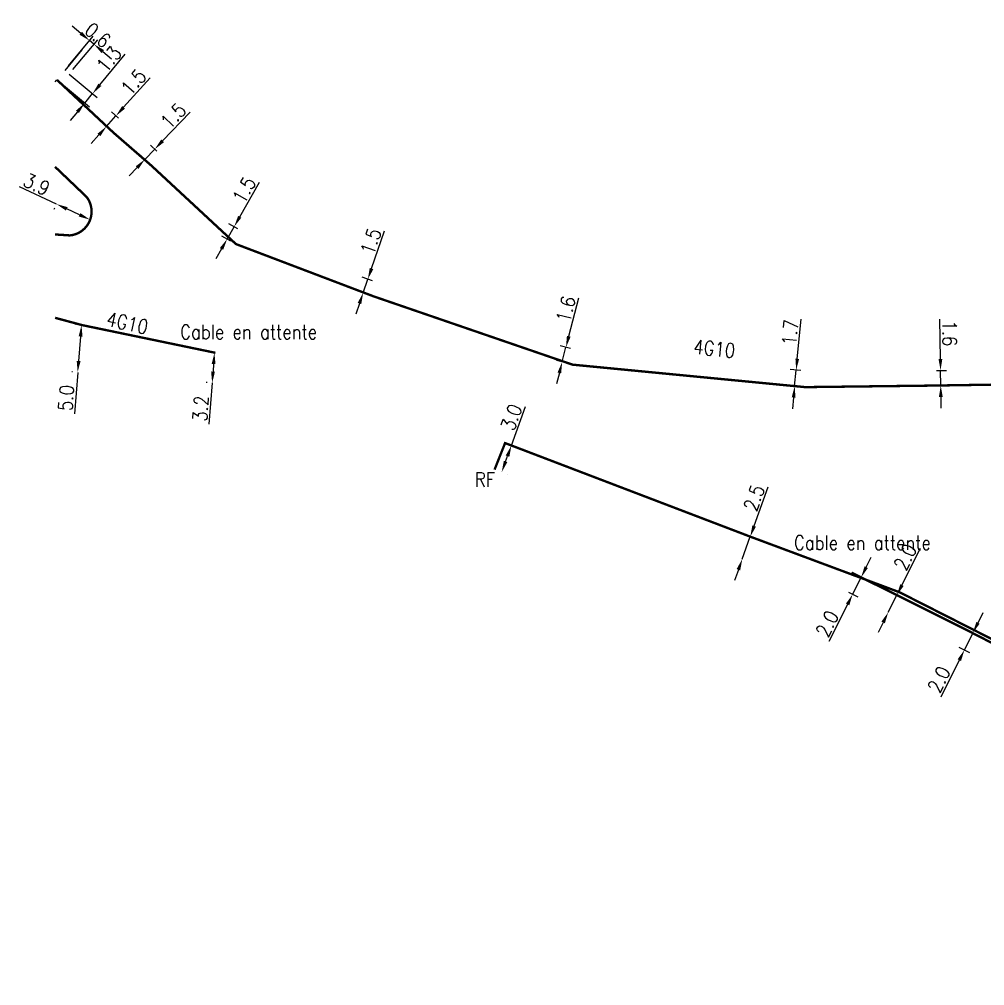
# Model space of a CAD drawing. Header units: millimetres. Extents: x 113996 to 114666, y 122000 to 122988.
# Drawn here: x 113996.2 to 114098, y 122548.2 to 122650.1 of the extents above; entities that cross this region are included whole.
import ezdxf
from ezdxf.enums import TextEntityAlignment as Align

# ---------------------------------------------------------------- set-up
doc = ezdxf.new("R2010")
doc.units = ezdxf.units.MM
doc.header["$PDMODE"] = 34
doc.linetypes.add('E_ST_CU', pattern=[2000, 1000, 1000])
doc.layers.get('DEFPOINTS').update_dxf_attribs({"linetype": 'CONTINUOUS'})
doc.layers.add('E_100', color=3, linetype='CONTINUOUS')
doc.styles.get("Standard").update_dxf_attribs({"font": 'romans.shx', "width": 0.85})
doc.dimstyles.get("Standard").update_dxf_attribs({"dimtxt": 1.5, "dimasz": 1.2, "dimexe": 0.625, "dimexo": 0.625, "dimgap": 0.25, "dimtad": 1, "dimdec": 1, "dimzin": 0, "dimdsep": 46, "dimtxsty": 'Standard', "dimcen": -0.5, "dimadec": 0, "dimazin": 0, "dimtfac": 1, "dimtdec": 1, "dimtmove": 0, "dimatfit": 3, "dimfxl": 1, "dimtolj": 1, "dimtzin": 0, "dimarcsym": 0})

# ---------------------------------------------------------------- blocks, each defined once
blk = doc.blocks.new('*D20')
at = {"layer": 'DEFPOINTS', "color": 0, "linetype": 'Continuous'}
for p in [(114001.02, 122644.69), (114000.19, 122643.7), (114003.13, 122641.25)]:
    blk.add_point(p, dxfattribs=at)
at = {"layer": 'E_100', "color": 0, "linetype": 'Continuous', "lineweight": -2}
for p, q in [((114004.73, 122643.18), (114007.4, 122646.4)), ((114001.5, 122644.3), (114004.44, 122641.85)), ((114000.67, 122643.3), (114003.61, 122640.85)), ((114003.13, 122641.25), (114003.96, 122642.25)), ((114002.36, 122640.33), (114001.59, 122639.41))]:
    blk.add_line(p, q, dxfattribs=at)
at = {"layer": 'E_100', "color": 0, "linetype": 'Continuous'}
for points in [[(114004.57, 122643.3), (114004.88, 122643.05), (114003.96, 122642.25)], [(114002.21, 122640.46), (114002.51, 122640.2), (114003.13, 122641.25)]]:
    blk.add_solid(points, dxfattribs=at)
at = {"layer": 'E_100', "color": 0, "linetype": 'Continuous', "insert": (114005.68, 122645.89), "char_height": 1.5, "attachment_point": 5, "rotation": 50.2562}
blk.add_mtext('\\A1;1.3', dxfattribs=at)
blk = doc.blocks.new('*D21')
at = {"layer": 'DEFPOINTS', "color": 0, "linetype": 'Continuous'}
for p in [(114003.63, 122647.84), (114001.02, 122644.69), (114001.48, 122644.31)]:
    blk.add_point(p, dxfattribs=at)
at = {"layer": 'E_100', "color": 0, "linetype": 'Continuous', "lineweight": -2}
for p, q in [((114002.71, 122648.6), (114001.79, 122649.37)), ((114001.42, 122645.18), (114004.03, 122648.32)), ((114001.88, 122644.79), (114004.49, 122647.93)), ((114004.1, 122647.45), (114003.63, 122647.84)), ((114005.02, 122646.69), (114005.94, 122645.92))]:
    blk.add_line(p, q, dxfattribs=at)
at = {"layer": 'E_100', "color": 0, "linetype": 'Continuous'}
for points in [[(114002.84, 122648.76), (114002.58, 122648.45), (114003.63, 122647.84)], [(114005.15, 122646.84), (114004.89, 122646.53), (114004.1, 122647.45)]]:
    blk.add_solid(points, dxfattribs=at)
at = {"layer": 'E_100', "color": 0, "linetype": 'Continuous', "insert": (114004.5, 122648.41), "char_height": 1.5, "attachment_point": 5, "rotation": 320.2562}
blk.add_mtext('\\A1;0.6', dxfattribs=at)
blk = doc.blocks.new('*D22')
at = {"layer": 'DEFPOINTS', "color": 0, "linetype": 'Continuous'}
for p in [(114000.19, 122630.71), (114003.68, 122628.95), (114003.73, 122629.07)]:
    blk.add_point(p, dxfattribs=at)
at = {"layer": 'E_100', "color": 0, "linetype": 'Continuous', "lineweight": -2}
for p, q in [((114000.14, 122630.6), (113996.23, 122632.41)), ((113999.93, 122630.15), (113999.88, 122630.03)), ((114002.59, 122629.46), (114001.23, 122630.09)), ((114003.47, 122628.5), (114003.41, 122628.39))]:
    blk.add_line(p, q, dxfattribs=at)
at = {"layer": 'E_100', "color": 0, "linetype": 'Continuous'}
for points in [[(114001.31, 122630.27), (114001.14, 122629.91), (114000.14, 122630.6)], [(114002.67, 122629.64), (114002.5, 122629.28), (114003.68, 122628.95)]]:
    blk.add_solid(points, dxfattribs=at)
at = {"layer": 'E_100', "color": 0, "linetype": 'Continuous', "insert": (113998.06, 122632.67), "char_height": 1.5, "attachment_point": 5, "rotation": 335.0715}
blk.add_mtext('\\A1;3.9', dxfattribs=at)
blk = doc.blocks.new('*D23')
at = {"layer": 'DEFPOINTS', "color": 0, "linetype": 'Continuous'}
for p in [(114006.42, 122639.9), (114007.15, 122639.25), (114006.15, 122638.13)]:
    blk.add_point(p, dxfattribs=at)
at = {"layer": 'E_100', "color": 0, "linetype": 'Continuous', "lineweight": -2}
for p, q in [((114007.22, 122640.8), (114010.01, 122643.92)), ((114005.42, 122638.78), (114006.42, 122639.9)), ((114006.68, 122639.67), (114005.95, 122640.32)), ((114005.68, 122638.55), (114004.95, 122639.2)), ((114004.62, 122637.89), (114003.82, 122636.99))]:
    blk.add_line(p, q, dxfattribs=at)
at = {"layer": 'E_100', "color": 0, "linetype": 'Continuous'}
for points in [[(114007.07, 122640.93), (114007.37, 122640.66), (114006.42, 122639.9)], [(114004.47, 122638.02), (114004.77, 122637.75), (114005.42, 122638.78)]]:
    blk.add_solid(points, dxfattribs=at)
at = {"layer": 'E_100', "color": 0, "linetype": 'Continuous', "insert": (114008.27, 122643.47), "char_height": 1.5, "attachment_point": 5, "rotation": 48.2303}
blk.add_mtext('\\A1;1.5', dxfattribs=at)
blk = doc.blocks.new('*D24')
at = {"layer": 'DEFPOINTS', "color": 0, "linetype": 'Continuous'}
for p in [(114010.51, 122636.39), (114011.17, 122635.76), (114010.13, 122634.67)]:
    blk.add_point(p, dxfattribs=at)
at = {"layer": 'E_100', "color": 0, "linetype": 'Continuous', "lineweight": -2}
for p, q in [((114011.34, 122637.26), (114014.23, 122640.29)), ((114010.72, 122636.19), (114010.05, 122636.82)), ((114009.68, 122635.1), (114009.02, 122635.74)), ((114009.47, 122635.31), (114010.51, 122636.39)), ((114008.64, 122634.44), (114007.81, 122633.57))]:
    blk.add_line(p, q, dxfattribs=at)
at = {"layer": 'E_100', "color": 0, "linetype": 'Continuous'}
for points in [[(114011.19, 122637.4), (114011.48, 122637.12), (114010.51, 122636.39)], [(114008.5, 122634.58), (114008.79, 122634.3), (114009.47, 122635.31)]]:
    blk.add_solid(points, dxfattribs=at)
at = {"layer": 'E_100', "color": 0, "linetype": 'Continuous', "insert": (114012.47, 122639.9), "char_height": 1.5, "attachment_point": 5, "rotation": 46.304}
blk.add_mtext('\\A1;1.5', dxfattribs=at)
blk = doc.blocks.new('*D25')
at = {"layer": 'DEFPOINTS', "color": 0, "linetype": 'Continuous'}
for p in [(114018.88, 122628.21), (114019.8, 122627.69), (114019.06, 122626.38)]:
    blk.add_point(p, dxfattribs=at)
at = {"layer": 'E_100', "color": 0, "linetype": 'Continuous', "lineweight": -2}
for p, q in [((114019.47, 122629.26), (114021.54, 122632.9)), ((114019.26, 122628), (114018.33, 122628.52)), ((114018.14, 122626.91), (114018.88, 122628.21)), ((114018.52, 122626.69), (114017.59, 122627.22)), ((114017.54, 122625.87), (114016.95, 122624.82))]:
    blk.add_line(p, q, dxfattribs=at)
at = {"layer": 'E_100', "color": 0, "linetype": 'Continuous'}
for points in [[(114019.3, 122629.35), (114019.64, 122629.16), (114018.88, 122628.21)], [(114017.37, 122625.96), (114017.72, 122625.77), (114018.14, 122626.91)]]:
    blk.add_solid(points, dxfattribs=at)
at = {"layer": 'E_100', "color": 0, "linetype": 'Continuous', "insert": (114019.93, 122632.09), "char_height": 1.5, "attachment_point": 5, "rotation": 60.3665}
blk.add_mtext('\\A1;1.5', dxfattribs=at)
blk = doc.blocks.new('*D26')
at = {"layer": 'DEFPOINTS', "color": 0, "linetype": 'Continuous'}
for p in [(114032.97, 122622.67), (114034.05, 122622.29), (114033.56, 122620.87)]:
    blk.add_point(p, dxfattribs=at)
at = {"layer": 'E_100', "color": 0, "linetype": 'Continuous', "lineweight": -2}
for p, q in [((114033.36, 122623.8), (114034.72, 122627.76)), ((114033.46, 122622.5), (114032.38, 122622.87)), ((114032.48, 122621.25), (114032.97, 122622.67)), ((114032.97, 122621.08), (114031.89, 122621.45)), ((114032.09, 122620.11), (114031.7, 122618.98))]:
    blk.add_line(p, q, dxfattribs=at)
at = {"layer": 'E_100', "color": 0, "linetype": 'Continuous'}
for points in [[(114033.17, 122623.86), (114033.55, 122623.73), (114032.97, 122622.67)], [(114031.9, 122620.18), (114032.28, 122620.05), (114032.48, 122621.25)]]:
    blk.add_solid(points, dxfattribs=at)
at = {"layer": 'E_100', "color": 0, "linetype": 'Continuous', "insert": (114033.29, 122626.67), "char_height": 1.5, "attachment_point": 5, "rotation": 71.0307}
blk.add_mtext('\\A1;1.5', dxfattribs=at)
blk = doc.blocks.new('*D27')
at = {"layer": 'DEFPOINTS', "color": 0, "linetype": 'Continuous'}
for p in [(114053.86, 122615.49), (114054.95, 122615.21), (114054.55, 122613.66)]:
    blk.add_point(p, dxfattribs=at)
at = {"layer": 'E_100', "color": 0, "linetype": 'Continuous', "lineweight": -2}
for p, q in [((114054.16, 122616.65), (114055.2, 122620.71)), ((114054.34, 122615.36), (114053.25, 122615.64)), ((114053.46, 122613.94), (114053.86, 122615.49)), ((114053.94, 122613.82), (114052.85, 122614.1)), ((114053.16, 122612.78), (114052.86, 122611.62))]:
    blk.add_line(p, q, dxfattribs=at)
at = {"layer": 'E_100', "color": 0, "linetype": 'Continuous'}
for points in [[(114053.96, 122616.7), (114054.35, 122616.6), (114053.86, 122615.49)], [(114052.97, 122612.83), (114053.35, 122612.73), (114053.46, 122613.94)]]:
    blk.add_solid(points, dxfattribs=at)
at = {"layer": 'E_100', "color": 0, "linetype": 'Continuous', "insert": (114053.86, 122619.51), "char_height": 1.5, "attachment_point": 5, "rotation": 75.5763}
blk.add_mtext('\\A1;1.6', dxfattribs=at)
blk = doc.blocks.new('*D28')
at = {"layer": 'DEFPOINTS', "color": 0, "linetype": 'Continuous'}
for p in [(114079.24, 122612.98), (114077.97, 122611.39), (114079.08, 122611.29)]:
    blk.add_point(p, dxfattribs=at)
at = {"layer": 'E_100', "color": 0, "linetype": 'Continuous', "lineweight": -2}
for p, q in [((114078.25, 122614.28), (114078.64, 122618.45)), ((114078.61, 122613.04), (114077.51, 122613.14)), ((114077.97, 122611.39), (114078.13, 122613.09)), ((114078.45, 122611.35), (114077.35, 122611.45)), ((114077.86, 122610.2), (114077.75, 122609))]:
    blk.add_line(p, q, dxfattribs=at)
at = {"layer": 'E_100', "color": 0, "linetype": 'Continuous'}
for points in [[(114078.05, 122614.3), (114078.44, 122614.26), (114078.13, 122613.09)], [(114077.66, 122610.22), (114078.06, 122610.18), (114077.97, 122611.39)]]:
    blk.add_solid(points, dxfattribs=at)
at = {"layer": 'E_100', "color": 0, "linetype": 'Continuous', "insert": (114077.5, 122617.06), "char_height": 1.5, "attachment_point": 5, "rotation": 84.5953}
blk.add_mtext('\\A1;1.7', dxfattribs=at)
blk = doc.blocks.new('*D29')
at = {"layer": 'DEFPOINTS', "color": 0, "linetype": 'Continuous'}
for p in [(114092.29, 122613.05), (114093.35, 122613.06), (114092.31, 122611.45)]:
    blk.add_point(p, dxfattribs=at)
at = {"layer": 'E_100', "color": 0, "linetype": 'Continuous', "lineweight": -2}
for p, q in [((114093.34, 122614.26), (114093.29, 122618.45)), ((114092.91, 122613.05), (114093.97, 122613.06)), ((114093.37, 122611.46), (114093.35, 122613.06)), ((114092.93, 122611.45), (114093.99, 122611.46)), ((114093.38, 122610.26), (114093.39, 122609.06))]:
    blk.add_line(p, q, dxfattribs=at)
at = {"layer": 'E_100', "color": 0, "linetype": 'Continuous'}
for points in [[(114093.54, 122614.26), (114093.14, 122614.25), (114093.35, 122613.06)], [(114093.58, 122610.26), (114093.18, 122610.26), (114093.37, 122611.46)]]:
    blk.add_solid(points, dxfattribs=at)
at = {"layer": 'E_100', "color": 0, "linetype": 'Continuous', "insert": (114094.31, 122616.96), "char_height": 1.5, "attachment_point": 5, "rotation": 270.6215}
blk.add_mtext('\\A1;1.6', dxfattribs=at)
blk = doc.blocks.new('*D33')
at = {"layer": 'DEFPOINTS', "color": 0, "linetype": 'Continuous'}
for p in [(114095.61, 122585.93), (114094.72, 122584.14), (114095.87, 122583.57)]:
    blk.add_point(p, dxfattribs=at)
at = {"layer": 'E_100', "color": 0, "linetype": 'Continuous', "lineweight": -2}
for p, q in [((114097.3, 122586.44), (114097.83, 122587.51)), ((114096.76, 122585.36), (114095.87, 122583.57)), ((114096.17, 122585.65), (114097.32, 122585.08)), ((114095.28, 122583.87), (114096.42, 122583.29)), ((114095.33, 122582.5), (114093.38, 122578.59))]:
    blk.add_line(p, q, dxfattribs=at)
at = {"layer": 'E_100', "color": 0, "linetype": 'Continuous'}
for points in [[(114097.12, 122586.52), (114097.47, 122586.35), (114096.76, 122585.36)], [(114095.15, 122582.59), (114095.51, 122582.41), (114095.87, 122583.57)]]:
    blk.add_solid(points, dxfattribs=at)
at = {"layer": 'E_100', "color": 0, "linetype": 'Continuous', "insert": (114093.19, 122580.45), "char_height": 1.5, "attachment_point": 5, "rotation": 63.4549}
blk.add_mtext('\\A1;2.0', dxfattribs=at)
blk = doc.blocks.new('*D34')
at = {"layer": 'DEFPOINTS', "color": 0, "linetype": 'Continuous'}
for p in [(114083.97, 122591.73), (114083.08, 122589.94), (114084.08, 122589.44)]:
    blk.add_point(p, dxfattribs=at)
at = {"layer": 'E_100', "color": 0, "linetype": 'Continuous', "lineweight": -2}
for p, q in [((114085.51, 122592.3), (114086.05, 122593.37)), ((114084.98, 122591.23), (114084.08, 122589.44)), ((114084.53, 122591.45), (114085.54, 122590.95)), ((114083.64, 122589.66), (114084.64, 122589.16)), ((114083.55, 122588.36), (114081.59, 122584.45))]:
    blk.add_line(p, q, dxfattribs=at)
at = {"layer": 'E_100', "color": 0, "linetype": 'Continuous'}
for points in [[(114085.34, 122592.39), (114085.69, 122592.21), (114084.98, 122591.23)], [(114083.37, 122588.45), (114083.73, 122588.27), (114084.08, 122589.44)]]:
    blk.add_solid(points, dxfattribs=at)
at = {"layer": 'E_100', "color": 0, "linetype": 'Continuous', "insert": (114081.41, 122586.32), "char_height": 1.5, "attachment_point": 5, "rotation": 63.4549}
blk.add_mtext('\\A1;2.0', dxfattribs=at)
blk = doc.blocks.new('*D35')
at = {"layer": 'DEFPOINTS', "color": 0, "linetype": 'Continuous'}
for p in [(114016.9, 122614.91), (114016.56, 122611.73), (114016.66, 122611.72)]:
    blk.add_point(p, dxfattribs=at)
at = {"layer": 'E_100', "color": 0, "linetype": 'Continuous', "lineweight": -2}
for p, q in [((114016.28, 122614.96), (114016.18, 122614.97)), ((114016.71, 122613.73), (114016.65, 122612.93)), ((114016.04, 122611.77), (114015.94, 122611.78)), ((114016.56, 122611.73), (114016.22, 122607.37))]:
    blk.add_line(p, q, dxfattribs=at)
at = {"layer": 'E_100', "color": 0, "linetype": 'Continuous'}
for points in [[(114016.51, 122613.74), (114016.91, 122613.71), (114016.8, 122614.92)], [(114016.45, 122612.94), (114016.85, 122612.91), (114016.56, 122611.73)]]:
    blk.add_solid(points, dxfattribs=at)
at = {"layer": 'E_100', "color": 0, "linetype": 'Continuous', "insert": (114015.35, 122609.03), "char_height": 1.5, "attachment_point": 5, "rotation": 85.6048}
blk.add_mtext('\\A1;3.2', dxfattribs=at)
blk = doc.blocks.new('*D36')
at = {"layer": 'DEFPOINTS', "color": 0, "linetype": 'Continuous'}
for p in [(114002.85, 122617.83), (114002.38, 122612.85), (114002.45, 122612.84)]:
    blk.add_point(p, dxfattribs=at)
at = {"layer": 'E_100', "color": 0, "linetype": 'Continuous', "lineweight": -2}
for p, q in [((114002.22, 122617.88), (114002.16, 122617.88)), ((114002.69, 122616.63), (114002.48, 122614.04)), ((114001.82, 122612.89), (114001.76, 122612.9)), ((114002.38, 122612.85), (114002.03, 122608.49))]:
    blk.add_line(p, q, dxfattribs=at)
at = {"layer": 'E_100', "color": 0, "linetype": 'Continuous'}
for points in [[(114002.49, 122616.65), (114002.89, 122616.62), (114002.78, 122617.83)], [(114002.28, 122614.06), (114002.68, 122614.03), (114002.38, 122612.85)]]:
    blk.add_solid(points, dxfattribs=at)
at = {"layer": 'E_100', "color": 0, "linetype": 'Continuous', "insert": (114001.16, 122610.15), "char_height": 1.5, "attachment_point": 5, "rotation": 85.4163}
blk.add_mtext('\\A1;5.0', dxfattribs=at)
blk = doc.blocks.new('*D37')
at = {"layer": 'DEFPOINTS', "color": 0, "linetype": 'Continuous'}
for p in [(114088.74, 122589.34), (114087.84, 122587.55), (114087.84, 122587.55)]:
    blk.add_point(p, dxfattribs=at)
at = {"layer": 'E_100', "color": 0, "linetype": 'Continuous', "lineweight": -2}
for p, q in [((114089.28, 122590.41), (114091.24, 122594.32)), ((114087.84, 122587.55), (114088.74, 122589.34)), ((114087.3, 122586.48), (114086.76, 122585.41))]:
    blk.add_line(p, q, dxfattribs=at)
at = {"layer": 'E_100', "color": 0, "linetype": 'Continuous'}
for points in [[(114089.1, 122590.5), (114089.46, 122590.32), (114088.74, 122589.34)], [(114087.12, 122586.57), (114087.48, 122586.39), (114087.84, 122587.55)]]:
    blk.add_solid(points, dxfattribs=at)
at = {"layer": 'E_100', "color": 0, "linetype": 'Continuous', "insert": (114089.63, 122593.35), "char_height": 1.5, "attachment_point": 5, "rotation": 63.3234}
blk.add_mtext('\\A1;2.0', dxfattribs=at)
blk = doc.blocks.new('*D38')
at = {"layer": 'DEFPOINTS', "color": 0, "linetype": 'Continuous'}
for p in [(114073.29, 122595.52), (114072.45, 122593.16), (114072.45, 122593.16)]:
    blk.add_point(p, dxfattribs=at)
at = {"layer": 'E_100', "color": 0, "linetype": 'Continuous', "lineweight": -2}
for p, q in [((114073.7, 122596.65), (114075.18, 122600.76)), ((114072.45, 122593.16), (114073.29, 122595.52)), ((114072.04, 122592.03), (114071.63, 122590.91))]:
    blk.add_line(p, q, dxfattribs=at)
at = {"layer": 'E_100', "color": 0, "linetype": 'Continuous'}
for points in [[(114073.51, 122596.71), (114073.89, 122596.58), (114073.29, 122595.52)], [(114071.85, 122592.1), (114072.23, 122591.97), (114072.45, 122593.16)]]:
    blk.add_solid(points, dxfattribs=at)
at = {"layer": 'E_100', "color": 0, "linetype": 'Continuous', "insert": (114073.7, 122599.61), "char_height": 1.5, "attachment_point": 5, "rotation": 70.2352}
blk.add_mtext('\\A1;2.5', dxfattribs=at)
blk = doc.blocks.new('*D39')
at = {"layer": 'DEFPOINTS', "color": 0, "linetype": 'Continuous'}
for p in [(114048.09, 122605.14), (114047.07, 122602.32), (114047.08, 122602.32)]:
    blk.add_point(p, dxfattribs=at)
at = {"layer": 'E_100', "color": 0, "linetype": 'Continuous', "lineweight": -2}
for p, q in [((114048.11, 122605.14), (114049.6, 122609.25)), ((114048.68, 122604.93), (114048.69, 122604.92)), ((114047.49, 122603.45), (114047.7, 122604.01)), ((114047.65, 122602.11), (114047.67, 122602.1))]:
    blk.add_line(p, q, dxfattribs=at)
at = {"layer": 'E_100', "color": 0, "linetype": 'Continuous'}
for points in [[(114047.51, 122604.08), (114047.89, 122603.94), (114048.11, 122605.14)], [(114047.31, 122603.51), (114047.68, 122603.38), (114047.08, 122602.32)]]:
    blk.add_solid(points, dxfattribs=at)
at = {"layer": 'E_100', "color": 0, "linetype": 'Continuous', "insert": (114048.12, 122608.1), "char_height": 1.5, "attachment_point": 5, "rotation": 70.0612}
blk.add_mtext('\\A1;3.0', dxfattribs=at)

msp = doc.modelspace()

# ---------------------------------------------------------------- linework, layer by layer
at = {"layer": 'E_100'}
msp.add_line((114002.81, 122646.85), (114001.02, 122644.69), dxfattribs=at)
at = {"layer": 'E_100', "const_width": 0.25, "flags": 128}
for points in [[(114136.07, 122550.4), (114136.22, 122550.24), (114139.63, 122553.65), (114147.59, 122558.93), (114143.5, 122567.19), (114140.69, 122573.52), (114138.87, 122581), (114138.79, 122586.91), (114138.81, 122592.72), (114137.56, 122607), (114131.5, 122611.99), (114130.05, 122611.98), (114114.42, 122611.79), (114092.31, 122611.45), (114079.08, 122611.29), (114054.55, 122613.66), (114033.56, 122620.87), (114019.06, 122626.38), (114010.13, 122634.67), (114006.15, 122638.13), (114000.19, 122643.7)], [(114000, 122618.6), (114002.85, 122617.83), (114016.9, 122614.91)], [(114136.57, 122551.28), (114138.43, 122553.12), (114125.26, 122566.81), (114115.85, 122575.39), (114107.88, 122579.62), (114095.61, 122585.93), (114083.97, 122591.73)]]:
    msp.add_lwpolyline(points, dxfattribs=at)
at = {"layer": 'E_100', "flags": 128}
msp.add_lwpolyline([(114000, 122643.47), (114000.19, 122643.7)], dxfattribs=at)
at = {"layer": 'E_100', "const_width": 0.25, "flags": 128}
msp.add_lwpolyline([(114000, 122634.52), (114003.33, 122631.34, -0.584609), (114001.58, 122627.29), (114000, 122627.39)], format="xyb", dxfattribs=at)
at = {"layer": 'E_100', "linetype": 'E_ST_CU', "flags": 128}
msp.add_lwpolyline([(114135.43, 122549.74, 0.25, 0.25, 0), (114136.86, 122548.34, 0.25, 0.25, 0), (114138.2, 122549.74, 0.25, 0.25, 0), (114138.98, 122553.27, 0.25, 0.25, 0), (114125.6, 122567.17, 0.25, 0.25, 0), (114116.11, 122575.64, 0.25, 0.25, 0), (114108.08, 122579.98, 0.25, 0.25, 0), (114089.04, 122589.65, 0.25, 0.25, 0), (114073.29, 122595.52, 0.25, 0.25, 0), (114047.44, 122605.39, 0.25, 0.25, 0), (114046.33, 122602.59, 0, 0, 0)], format="xyseb", dxfattribs=at)

# ---------------------------------------------------------------- texts
at = {"layer": 'E_100', "linetype": 'Continuous', "width": 0.85}
for rotation, p in [(347.4947, (114007.61, 122618.05)), (353.975, (114069.5, 122615.34))]:
    msp.add_text('4G10', height=1.5, rotation=rotation, dxfattribs=at).set_placement(p, align=Align.MIDDLE)
for p in [(114020.4, 122617.11), (114085.11, 122594.88)]:
    msp.add_text('Cable en attente', height=1.5, dxfattribs=at).set_placement(p, align=Align.MIDDLE)
at = {"layer": 'E_100', "linetype": 'Continuous', "insert": (114044.26, 122602.29), "char_height": 1.5, "width": 1.9164, "attachment_point": 1}
msp.add_mtext('RF', dxfattribs=at)

# ---------------------------------------------------------------- dimensions: what is measured, and where the dimension line sits
at = {"layer": 'E_100', "linetype": 'Continuous'}
for base, p1, p2, angle, picture, middle in [((114003.63, 122647.84), (114001.48, 122644.31), (114001.02, 122644.69), 140.2562, '*D21', (114003.86, 122647.65)), ((114003.13, 122641.25), (114001.02, 122644.69), (114000.19, 122643.7), 230.2562, '*D20', (114006.45, 122645.25)), ((114006.42, 122639.9), (114006.15, 122638.13), (114007.15, 122639.25), 48.2303, '*D23', (114009.01, 122642.81)), ((114010.51, 122636.39), (114010.13, 122634.67), (114011.17, 122635.76), 46.304, '*D24', (114013.2, 122639.21)), ((114003.68, 122628.95), (114000.19, 122630.71), (114003.73, 122629.07), 335.0715, '*D22', (113997.64, 122631.76)), ((114018.88, 122628.21), (114019.06, 122626.38), (114019.8, 122627.69), 60.3665, '*D25', (114020.8, 122631.6)), ((114032.97, 122622.67), (114033.56, 122620.87), (114034.05, 122622.29), 71.0307, '*D26', (114034.23, 122626.35)), ((114053.86, 122615.49), (114054.55, 122613.66), (114054.95, 122615.21), 75.5763, '*D27', (114054.83, 122619.26)), ((114077.97, 122611.39), (114079.24, 122612.98), (114079.08, 122611.29), 264.5953, '*D28', (114078.5, 122616.96)), ((114093.35, 122613.06), (114092.31, 122611.45), (114092.29, 122613.05), 90.6215, '*D29', (114093.31, 122616.95)), ((114002.38, 122612.85), (114002.85, 122617.83), (114002.45, 122612.84), 265.4163, '*D36', (114002.16, 122610.07)), ((114016.56, 122611.73), (114016.9, 122614.91), (114016.66, 122611.72), 265.6048, '*D35', (114016.35, 122608.95)), ((114084.08, 122589.44), (114083.97, 122591.73), (114083.08, 122589.94), 243.4549, '*D34', (114082.3, 122585.87)), ((114095.87, 122583.57), (114095.61, 122585.93), (114094.72, 122584.14), 243.4549, '*D33', (114094.08, 122580.01))]:
    dim = msp.add_linear_dim(base=base, p1=p1, p2=p2, angle=angle, dimstyle='Standard', override={"dimdec": 1}, dxfattribs=at)
    dim.commit()
    dim.dimension.update_dxf_attribs({"geometry": picture, "text_midpoint": middle, "dimtype": 161})
for base, p1, p2, angle, picture, middle in [((114047.08, 122602.32), (114048.09, 122605.14), (114047.07, 122602.32), 250.0612, '*D39', (114049.06, 122607.76)), ((114072.45, 122593.16), (114073.29, 122595.52), (114072.45, 122593.16), 250.2352, '*D38', (114074.64, 122599.27)), ((114087.84, 122587.55), (114088.74, 122589.34), (114087.84, 122587.55), 243.3234, '*D37', (114090.53, 122592.9))]:
    dim = msp.add_linear_dim(base=base, p1=p1, p2=p2, angle=angle, dimstyle='Standard', dxfattribs=at)
    dim.commit()
    dim.dimension.update_dxf_attribs({"geometry": picture, "text_midpoint": middle, "dimtype": 161})

doc.saveas('drawing.dxf')
